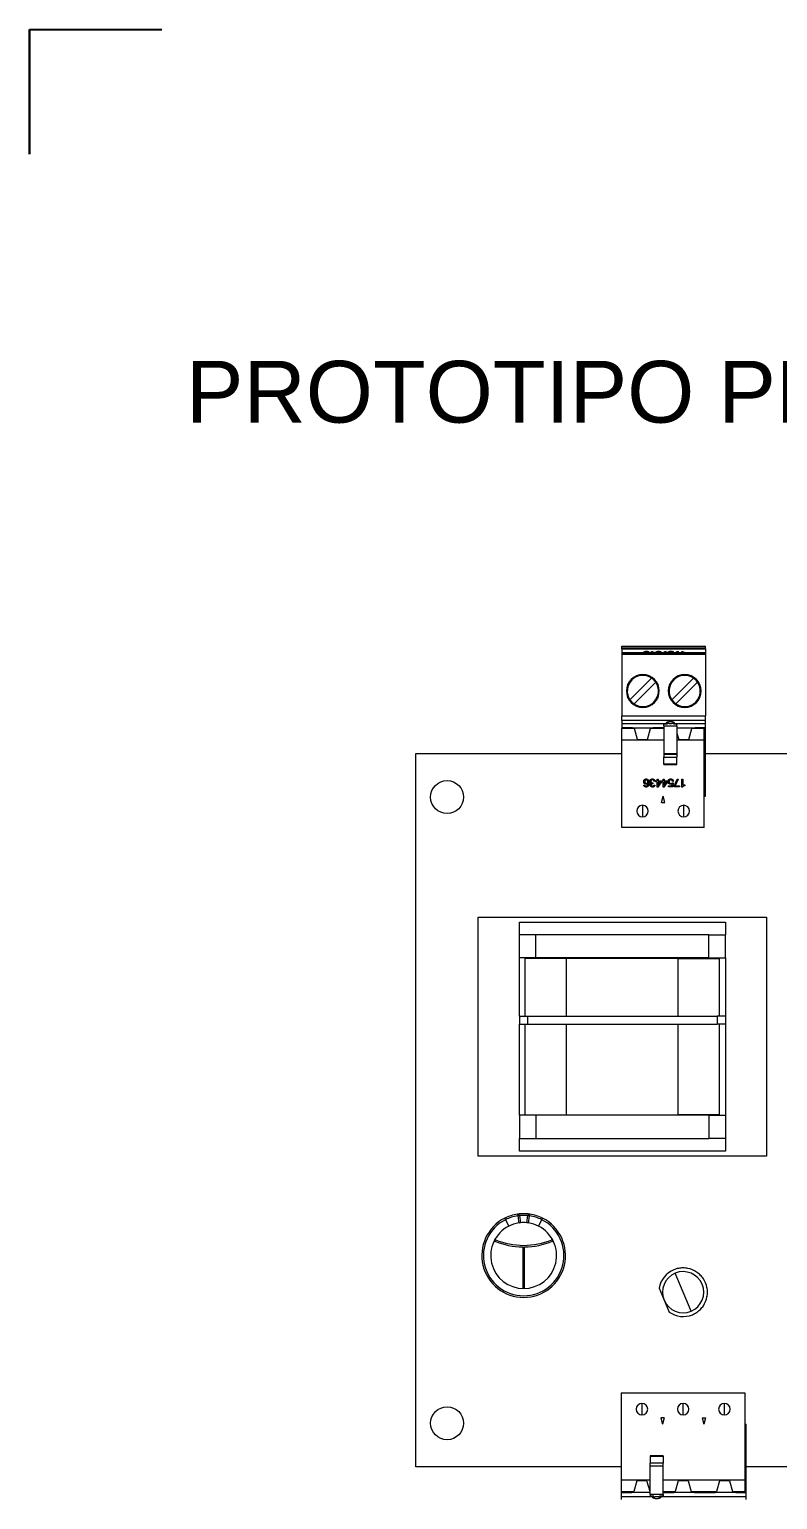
# Model space of a CAD drawing. Header units: millimetres. Extents: x -118 to 1430, y 370 to 1370.
# Drawn here: x -118.3 to -27.6, y 463 to 641.4 of the extents above; entities that cross this region are included whole.
import ezdxf

# ---------------------------------------------------------------- set-up
doc = ezdxf.new("R2010")
doc.units = ezdxf.units.MM
doc.layers.add('TANGENT EDGES', color=7, linetype='Continuous', lineweight=0)
doc.layers.add('VISIBLE', color=7, linetype='Continuous', lineweight=0)
doc.layers.add('Z100', color=9, linetype='Continuous', plot=False)
doc.styles.get("Standard").update_dxf_attribs({"font": 'arial.ttf'})

msp = doc.modelspace()

# ---------------------------------------------------------------- linework, layer by layer
at = {"layer": 'TANGENT EDGES'}
for p, q in [((-46.46, 566.37), (-36.3, 566.37)), ((-46.46, 565.77), (-36.3, 565.77)), ((-43.62, 565.8), (-43.62, 565.79)), ((-43.46, 565.94), (-43.46, 565.93)), ((-43.46, 565.88), (-43.46, 565.87)), ((-43.35, 565.8), (-43.35, 565.79)), ((-43.28, 565.93), (-43.28, 565.9)), ((-43.26, 565.87), (-43.26, 565.79)), ((-42.14, 565.8), (-42.14, 565.79)), ((-42.01, 565.94), (-42.01, 565.93)), ((-41.87, 565.8), (-41.87, 565.79)), ((-40.75, 565.93), (-40.75, 565.85)), ((-40.66, 565.86), (-40.66, 565.83)), ((-40.51, 565.94), (-40.51, 565.93)), ((-40.51, 565.85), (-40.51, 565.83)), ((-40.31, 565.93), (-40.31, 565.9)), ((-36.3, 565.57), (-46.46, 565.57)), ((-46.46, 558.14), (-36.3, 558.14)), ((-41.38, 557.14), (-40.93, 557.14)), ((-40.22, 557.14), (-39.78, 557.14)), ((-41.38, 553.11), (-39.78, 553.11)), ((-41.38, 552.29), (-39.78, 552.29)), ((-43.96, 547.27), (-43.96, 545.87)), ((-38.96, 545.87), (-38.96, 547.27)), ((-56.9, 528.74), (-56.9, 531.53)), ((-35.9, 528.74), (-35.9, 531.53)), ((-53.19, 521.69), (-53.19, 528.69)), ((-39.62, 521.69), (-39.62, 528.69)), ((-57.9, 521.69), (-57.9, 520.69)), ((-34.9, 521.69), (-34.9, 520.69)), ((-53.19, 509.69), (-53.19, 520.69)), ((-39.62, 509.69), (-39.62, 520.69)), ((-56.9, 509.64), (-56.9, 506.84)), ((-35.9, 509.64), (-35.9, 506.84)), ((-60.68, 497.15), (-60.59, 496.97)), ((-60.59, 496.97), (-60.19, 496.18)), ((-59.13, 497.64), (-59.1, 497.44)), ((-59.1, 497.44), (-58.97, 496.57)), ((-58.9, 497.47), (-58.77, 496.6)), ((-57.99, 496.6), (-57.86, 497.47)), ((-57.79, 496.57), (-57.66, 497.44)), ((-57.66, 497.44), (-57.63, 497.64)), ((-56.57, 496.18), (-56.17, 496.97)), ((-56.17, 496.97), (-56.08, 497.15)), ((-39.03, 488.18), (-39.98, 490.48)), ((-38.07, 485.86), (-39.02, 488.16)), ((-44.03, 474.67), (-44.03, 473.27)), ((-39.03, 473.27), (-39.03, 474.67)), ((-34.03, 473.27), (-34.03, 474.67)), ((-41.45, 468.25), (-43.05, 468.25)), ((-41.45, 467.43), (-43.05, 467.43)), ((-42.6, 463.4), (-43.05, 463.4)), ((-41.45, 463.4), (-41.89, 463.4))]:
    msp.add_line(p, q, dxfattribs=at)
for centre, radius, start, end in [((-43.96, 546.57), 0.7, 90, 270), ((-43.96, 546.57), 0.7, 270, 90), ((-38.96, 546.57), 0.7, 90, 270), ((-38.96, 546.57), 0.7, 270, 90), ((-58.38, 492.62), 4.88, 116.9206, 63.0794), ((-58.38, 492.62), 4.88, 98.4901, 116.9206), ((-58.38, 492.63), 4.87, 96.138, 98.4933), ((-58.38, 492.62), 4.88, 83.8588, 96.1412), ((-58.38, 492.63), 4.87, 81.5067, 83.862), ((-58.38, 492.62), 4.88, 63.0794, 81.5099), ((-39.03, 488.17), 0.01, 112.5227, 292.5227), ((-39.03, 488.17), 0.01, 292.5227, 112.5227), ((-44.03, 473.97), 0.7, 90, 270), ((-44.03, 473.97), 0.7, 270, 90), ((-39.03, 473.97), 0.7, 90, 270), ((-39.03, 473.97), 0.7, 270, 90), ((-34.03, 473.97), 0.7, 90, 270), ((-34.03, 473.97), 0.7, 270, 90)]:
    msp.add_arc(centre, radius, start, end, dxfattribs=at)
for centre, major_axis, ratio, start_param, end_param in [((-58.9, 497.47), (-0.03, 0.198), 0.000328, 4.71129, 6.283185), ((-57.86, 497.47), (-0.029, -0.198), 0.000506, -3.141545, -1.570256)]:
    msp.add_ellipse(centre, major_axis=major_axis, ratio=ratio, start_param=start_param, end_param=end_param, dxfattribs=at)
at = {"layer": 'VISIBLE'}
for p, q in [((-46.46, 566.37), (-46.46, 566.57)), ((-46.46, 566.57), (-36.3, 566.57)), ((-46.46, 566.27), (-46.46, 566.37)), ((-46.46, 566.27), (-46.46, 565.79)), ((-46.46, 566.27), (-36.3, 566.27)), ((-36.3, 565.79), (-46.46, 565.79)), ((-46.46, 565.77), (-46.46, 565.79)), ((-46.46, 565.77), (-46.46, 565.57)), ((-43.7, 565.79), (-43.71, 565.79)), ((-43.68, 565.86), (-43.68, 565.85)), ((-43.68, 565.85), (-43.68, 565.79)), ((-43.19, 565.9), (-43.32, 565.9)), ((-43.3, 565.83), (-43.3, 565.79)), ((-42.88, 565.79), (-42.88, 565.94)), ((-42.88, 565.94), (-42.75, 565.94)), ((-42.75, 565.84), (-42.88, 565.84)), ((-42.75, 565.94), (-42.75, 565.81)), ((-42.75, 565.81), (-42.75, 565.79)), ((-42.52, 565.82), (-42.52, 565.8)), ((-42.19, 565.86), (-42.19, 565.79)), ((-41.82, 565.86), (-41.82, 565.79)), ((-41.58, 565.79), (-41.23, 565.94)), ((-41.58, 565.79), (-41.58, 565.79)), ((-41.09, 565.94), (-41.45, 565.79)), ((-41.45, 565.79), (-41.45, 565.79)), ((-41.45, 565.79), (-40.96, 565.79)), ((-41.23, 565.94), (-41.23, 565.88)), ((-41.23, 565.94), (-41.09, 565.94)), ((-40.96, 565.79), (-40.96, 565.79)), ((-40.79, 565.79), (-40.79, 565.79)), ((-40.79, 565.79), (-40.39, 565.79)), ((-40.71, 565.89), (-40.71, 565.84)), ((-40.39, 565.79), (-40.37, 565.84)), ((-40.39, 565.79), (-40.39, 565.79)), ((-40.37, 565.84), (-40.37, 565.79)), ((-40.34, 565.86), (-40.34, 565.79)), ((-40.34, 565.86), (-40.24, 565.86)), ((-40.21, 565.9), (-40.33, 565.9)), ((-40.24, 565.86), (-40.28, 565.79)), ((-40.09, 565.79), (-39.74, 565.94)), ((-40.09, 565.79), (-40.09, 565.79)), ((-39.61, 565.94), (-39.96, 565.79)), ((-39.96, 565.79), (-39.47, 565.79)), ((-39.96, 565.79), (-39.96, 565.79)), ((-39.74, 565.94), (-39.74, 565.88)), ((-39.74, 565.94), (-39.61, 565.94)), ((-39.47, 565.79), (-39.47, 565.79)), ((-39.17, 565.94), (-39.05, 565.94)), ((-39.17, 565.79), (-39.17, 565.94)), ((-39.05, 565.84), (-39.17, 565.84)), ((-39.05, 565.94), (-39.05, 565.81)), ((-39.05, 565.81), (-39.05, 565.79)), ((-38.82, 565.82), (-38.82, 565.8)), ((-36.3, 566.37), (-36.3, 566.57)), ((-36.3, 566.27), (-36.3, 566.37)), ((-36.3, 566.27), (-36.3, 565.79)), ((-36.3, 565.77), (-36.3, 565.79)), ((-36.3, 565.77), (-36.3, 565.57)), ((-46.46, 565.57), (-46.46, 558.14)), ((-36.3, 565.57), (-36.3, 558.14)), ((-42.85, 562.7), (-45.48, 560.07)), ((-44.98, 559.58), (-42.35, 562.21)), ((-40.4, 560.07), (-37.77, 562.7)), ((-37.27, 562.21), (-39.9, 559.58)), ((-46.46, 557.54), (-46.46, 558.14)), ((-46.46, 557.54), (-46.46, 557.17)), ((-36.3, 557.54), (-46.46, 557.54)), ((-40.96, 557.17), (-46.46, 557.17)), ((-46.46, 557.17), (-46.46, 556.67)), ((-41.38, 557.17), (-41.38, 557.14)), ((-41.38, 556.91), (-41.38, 557.14)), ((-41.38, 556.91), (-41.38, 553.48)), ((-41.38, 556.91), (-39.78, 556.91)), ((-36.3, 557.17), (-40.19, 557.17)), ((-39.78, 557.17), (-39.78, 557.14)), ((-39.78, 556.91), (-39.78, 557.14)), ((-39.78, 556.91), (-39.78, 553.48)), ((-36.3, 557.54), (-36.3, 558.14)), ((-36.3, 557.17), (-36.3, 557.54)), ((-36.3, 556.67), (-36.3, 557.17)), ((-46.46, 556.67), (-46.46, 556.57)), ((-45.17, 556.67), (-46.46, 556.67)), ((-44.93, 556.57), (-46.46, 556.57)), ((-46.46, 555.2), (-46.46, 556.57)), ((-46.46, 555.2), (-41.38, 555.2)), ((-46.46, 553.57), (-46.46, 555.2)), ((-45.17, 556.67), (-42.66, 556.67)), ((-45.17, 556.67), (-45.17, 556.57)), ((-44.56, 555.27), (-44.93, 556.57)), ((-44.56, 555.27), (-43.35, 555.27)), ((-43.35, 555.27), (-42.98, 556.57)), ((-41.38, 556.57), (-42.98, 556.57)), ((-41.38, 556.67), (-42.66, 556.67)), ((-42.66, 556.67), (-42.66, 556.57)), ((-39.78, 556.67), (-37.58, 556.67)), ((-39.78, 556.03), (-39.56, 555.27)), ((-39.78, 555.2), (-36.46, 555.2)), ((-39.56, 555.27), (-38.35, 555.27)), ((-38.35, 555.27), (-37.98, 556.57)), ((-36.46, 556.57), (-37.98, 556.57)), ((-37.58, 556.57), (-37.58, 556.67)), ((-36.3, 556.67), (-37.58, 556.67)), ((-36.46, 555.2), (-36.46, 556.57)), ((-36.46, 553.57), (-36.46, 555.2)), ((-36.3, 548.37), (-36.3, 556.67)), ((-71.47, 466.97), (-71.47, 553.57)), ((-71.47, 553.57), (-46.46, 553.57)), ((-71.47, 553.57), (-46.46, 553.57)), ((-46.46, 544.57), (-46.46, 553.57)), ((-41.38, 553.57), (-39.78, 553.57)), ((-41.38, 553.48), (-41.38, 553.11)), ((-41.38, 553.48), (-39.78, 553.48)), ((-39.78, 553.48), (-39.78, 553.11)), ((-36.46, 553.57), (-25.35, 553.57)), ((-36.46, 544.57), (-36.46, 553.57)), ((-41.38, 552.29), (-41.38, 553.11)), ((-41.38, 552.23), (-41.38, 552.29)), ((-41.38, 552.23), (-39.78, 552.23)), ((-39.78, 552.29), (-39.78, 553.11)), ((-39.78, 552.23), (-39.78, 552.29)), ((-43.8, 549.72), (-43.68, 549.72)), ((-42.74, 549.99), (-42.69, 549.99)), ((-42.69, 549.89), (-42.72, 549.89)), ((-42.69, 549.99), (-42.69, 549.89)), ((-42.59, 549.73), (-42.46, 549.73)), ((-42.45, 550.2), (-42.58, 550.2)), ((-42.33, 550.22), (-42.2, 550.22)), ((-42.33, 550.11), (-42.33, 550.22)), ((-42.2, 550.11), (-42.33, 550.11)), ((-42.2, 550.45), (-42.08, 550.45)), ((-42.2, 550.22), (-42.2, 550.45)), ((-42.2, 549.48), (-42.2, 550.11)), ((-41.67, 550.11), (-42.1, 549.48)), ((-42.08, 550.45), (-42.08, 550.22)), ((-42.08, 550.22), (-41.67, 550.22)), ((-42.08, 549.68), (-41.78, 550.11)), ((-42.08, 550.11), (-42.08, 549.68)), ((-41.78, 550.11), (-42.08, 550.11)), ((-41.67, 550.22), (-41.67, 550.11)), ((-41.59, 550.22), (-41.46, 550.22)), ((-41.59, 550.11), (-41.59, 550.22)), ((-41.46, 550.11), (-41.59, 550.11)), ((-41.46, 550.22), (-41.46, 550.45)), ((-41.46, 550.45), (-41.34, 550.45)), ((-41.46, 549.48), (-41.46, 550.11)), ((-40.93, 550.11), (-41.36, 549.48)), ((-41.34, 550.45), (-41.34, 550.22)), ((-41.34, 550.22), (-40.93, 550.22)), ((-41.34, 550.11), (-41.34, 549.68)), ((-41.34, 549.68), (-41.04, 550.11)), ((-41.04, 550.11), (-41.34, 550.11)), ((-40.93, 550.22), (-40.93, 550.11)), ((-40.81, 549.5), (-40.81, 549.61)), ((-40.81, 549.61), (-40.4, 549.61)), ((-40.4, 549.61), (-40.38, 549.87)), ((-40.22, 550.2), (-40.35, 550.2)), ((-40.35, 550), (-40.26, 550)), ((-40.26, 550), (-40.3, 549.5)), ((-40.11, 549.58), (-39.76, 550.45)), ((-39.62, 550.45), (-39.98, 549.61)), ((-39.98, 549.61), (-39.49, 549.61)), ((-39.76, 550.45), (-39.62, 550.45)), ((-39.49, 549.61), (-39.49, 549.5)), ((-39.18, 549.48), (-39.18, 550.45)), ((-39.18, 550.45), (-39.06, 550.45)), ((-39.06, 550.45), (-39.06, 549.7)), ((-38.83, 549.75), (-38.83, 549.65)), ((-42.1, 549.48), (-42.2, 549.48)), ((-41.66, 547.62), (-41.46, 548.37)), ((-41.36, 549.48), (-41.46, 549.48)), ((-41.25, 547.62), (-41.46, 548.37)), ((-40.3, 549.5), (-40.81, 549.5)), ((-40.11, 549.5), (-40.11, 549.58)), ((-39.49, 549.5), (-40.11, 549.5)), ((-39.09, 549.48), (-39.18, 549.48)), ((-36.46, 548.37), (-36.3, 548.37)), ((-41.66, 547.62), (-41.25, 547.62)), ((-36.46, 544.57), (-46.46, 544.57)), ((-63.9, 533.69), (-28.9, 533.69)), ((-63.9, 504.69), (-63.9, 533.69)), ((-28.9, 533.69), (-28.9, 504.69)), ((-58.9, 533.09), (-33.9, 533.09)), ((-58.9, 531.53), (-58.9, 533.09)), ((-33.9, 533.09), (-33.9, 531.53)), ((-58.9, 528.74), (-58.9, 531.53)), ((-56.9, 531.53), (-58.9, 531.53)), ((-35.9, 531.53), (-56.9, 531.53)), ((-35.9, 531.53), (-33.9, 531.53)), ((-33.9, 528.74), (-33.9, 531.53)), ((-58.9, 521.69), (-58.9, 528.74)), ((-56.9, 528.74), (-58.9, 528.74)), ((-53.19, 528.69), (-58.19, 528.69)), ((-58.19, 521.69), (-58.19, 528.69)), ((-35.9, 528.74), (-56.9, 528.74)), ((-39.62, 528.69), (-53.19, 528.69)), ((-39.62, 528.69), (-34.62, 528.69)), ((-35.9, 528.74), (-33.9, 528.74)), ((-34.62, 521.69), (-34.62, 528.69)), ((-33.9, 528.74), (-33.9, 521.69)), ((-58.9, 521.69), (-58.9, 520.69)), ((-58.9, 521.69), (-57.9, 521.69)), ((-57.9, 521.69), (-34.9, 521.69)), ((-33.9, 521.69), (-34.9, 521.69)), ((-33.9, 521.69), (-33.9, 520.69)), ((-58.9, 520.69), (-57.9, 520.69)), ((-58.9, 509.64), (-58.9, 520.69)), ((-58.19, 509.69), (-58.19, 520.69)), ((-57.9, 520.69), (-34.9, 520.69)), ((-33.9, 520.69), (-34.9, 520.69)), ((-34.62, 509.69), (-34.62, 520.69)), ((-33.9, 520.69), (-33.9, 509.64)), ((-58.9, 509.64), (-58.9, 506.84)), ((-56.9, 509.64), (-58.9, 509.64)), ((-58.19, 509.69), (-53.19, 509.69)), ((-35.9, 509.64), (-56.9, 509.64)), ((-53.19, 509.69), (-39.62, 509.69)), ((-34.62, 509.69), (-39.62, 509.69)), ((-35.9, 509.64), (-33.9, 509.64)), ((-33.9, 509.64), (-33.9, 506.84)), ((-58.9, 505.29), (-58.9, 506.84)), ((-58.9, 506.84), (-56.9, 506.84)), ((-56.9, 506.84), (-35.9, 506.84)), ((-33.9, 506.84), (-35.9, 506.84)), ((-33.9, 506.84), (-33.9, 505.29)), ((-33.9, 505.29), (-58.9, 505.29)), ((-28.9, 504.69), (-63.9, 504.69)), ((-58.93, 497.67), (-58.93, 497.67)), ((-57.83, 497.67), (-57.83, 497.67)), ((-58.48, 493.67), (-58.48, 488.69)), ((-58.28, 488.69), (-58.28, 493.67)), ((-41.94, 488.66), (-41.34, 487.21)), ((-41.34, 487.21), (-40.74, 485.76)), ((-46.53, 475.97), (-46.53, 466.97)), ((-46.53, 475.97), (-31.53, 475.97)), ((-31.53, 475.97), (-31.53, 466.97)), ((-41.33, 472.92), (-41.73, 472.92)), ((-41.73, 472.92), (-41.53, 472.17)), ((-41.33, 472.92), (-41.53, 472.17)), ((-36.73, 472.92), (-36.33, 472.92)), ((-36.73, 472.92), (-36.53, 472.17)), ((-36.33, 472.92), (-36.53, 472.17)), ((-31.53, 472.17), (-31.37, 472.17)), ((-31.37, 463.87), (-31.37, 472.17)), ((-41.45, 468.31), (-43.05, 468.31)), ((-43.05, 468.31), (-43.05, 468.25)), ((-43.05, 468.25), (-43.05, 467.43)), ((-41.45, 468.31), (-41.45, 468.25)), ((-41.45, 468.25), (-41.45, 467.43)), ((-46.53, 466.97), (-71.47, 466.97)), ((-46.53, 466.97), (-46.53, 465.34)), ((-43.05, 467.06), (-43.05, 467.43)), ((-41.45, 467.06), (-43.05, 467.06)), ((-43.05, 463.63), (-43.05, 467.06)), ((-41.45, 467.06), (-41.45, 467.43)), ((-41.45, 463.63), (-41.45, 467.06)), ((-21.53, 466.97), (-31.53, 466.97)), ((-21.53, 466.97), (-31.53, 466.97)), ((-31.53, 466.97), (-31.53, 465.34)), ((-43.05, 465.34), (-46.53, 465.34)), ((-46.53, 465.34), (-46.53, 463.97)), ((-46.53, 463.97), (-45, 463.97)), ((-46.53, 463.97), (-46.53, 463.87)), ((-45.24, 463.97), (-45.24, 463.87)), ((-44.63, 465.27), (-45, 463.97)), ((-43.42, 465.27), (-44.63, 465.27)), ((-43.05, 463.97), (-43.42, 465.27)), ((-43.05, 463.97), (-43.05, 463.97)), ((-31.53, 465.34), (-41.45, 465.34)), ((-41.45, 463.97), (-40, 463.97)), ((-40.16, 463.87), (-40.16, 463.97)), ((-39.63, 465.27), (-40, 463.97)), ((-38.42, 465.27), (-39.63, 465.27)), ((-38.42, 465.27), (-38.05, 463.97)), ((-38.05, 463.97), (-35, 463.97)), ((-37.65, 463.87), (-37.65, 463.97)), ((-35.16, 463.87), (-35.16, 463.97)), ((-34.63, 465.27), (-35, 463.97)), ((-33.42, 465.27), (-34.63, 465.27)), ((-33.42, 465.27), (-33.05, 463.97)), ((-33.05, 463.97), (-31.53, 463.97)), ((-32.65, 463.87), (-32.65, 463.97)), ((-31.53, 465.34), (-31.53, 463.97)), ((-46.53, 463.87), (-46.53, 463.37)), ((-46.53, 463.87), (-45.24, 463.87)), ((-46.53, 463.37), (-42.63, 463.37)), ((-46.53, 463.37), (-46.53, 463)), ((-43.05, 463.87), (-45.24, 463.87)), ((-41.45, 463.63), (-43.05, 463.63)), ((-43.05, 463.63), (-43.05, 463.4)), ((-43.05, 463.37), (-43.05, 463.4)), ((-41.86, 463.37), (-31.37, 463.37)), ((-41.45, 463.87), (-40.16, 463.87)), ((-41.45, 463.63), (-41.45, 463.4)), ((-41.45, 463.37), (-41.45, 463.4)), ((-37.65, 463.87), (-40.16, 463.87)), ((-37.65, 463.87), (-35.16, 463.87)), ((-32.65, 463.87), (-35.16, 463.87)), ((-32.65, 463.87), (-31.37, 463.87)), ((-31.37, 463.37), (-31.37, 463.87)), ((-31.37, 463), (-31.37, 463.37))]:
    msp.add_line(p, q, dxfattribs=at)
for centre in [(-67.67, 548.27), (-67.67, 472.27)]:
    msp.add_circle(centre, 2, dxfattribs=at)
for centre, radius, start, end in [((-43.92, 561.14), 2, 90, 270), ((-43.92, 561.14), 1.89, 135, 214.3365), ((-43.92, 561.14), 1.89, 55.6635, 135), ((-43.92, 561.14), 2, 270, 90), ((-43.92, 561.14), 1.89, 34.3365, 55.6635), ((-43.92, 561.14), 1.89, 315, 34.3365), ((-38.84, 561.14), 2, 90, 270), ((-38.84, 561.14), 1.89, 135, 214.3365), ((-38.84, 561.14), 1.89, 55.6635, 135), ((-38.84, 561.14), 2, 270, 90), ((-38.84, 561.14), 1.89, 34.3365, 55.6635), ((-38.84, 561.14), 1.89, 315, 34.3365), ((-43.92, 561.14), 1.89, 214.3365, 235.6635), ((-43.92, 561.14), 1.89, 235.6635, 315), ((-38.84, 561.14), 1.89, 214.3365, 235.6635), ((-38.84, 561.14), 1.89, 235.6635, 315), ((-58.38, 492.62), 5.08, 116.9206, 270), ((-58.38, 492.62), 4, 116.9206, 270.0001), ((-58.38, 492.62), 5.08, 98.4901, 116.9206), ((-58.38, 492.62), 4, 98.4901, 116.9206), ((-58.38, 492.62), 5.08, 96.2337, 98.4901), ((-58.38, 492.62), 3.99, 95.6212, 98.4929), ((-58.38, 492.62), 5.08, 83.7845, 96.2155), ((-58.38, 492.62), 4, 90, 95.6241), ((-58.38, 492.62), 5.08, 270, 63.0794), ((-58.38, 492.62), 4, 84.3759, 90), ((-58.38, 492.62), 4, 269.9999, 63.0794), ((-58.38, 492.62), 3.99, 81.5071, 84.3788), ((-58.38, 492.62), 5.08, 81.5099, 83.7663), ((-58.38, 492.62), 4, 63.0794, 81.5099), ((-58.38, 492.62), 5.08, 63.0794, 81.5099), ((-58.38, 492.62), 3.92, 150.4522, 153.3915), ((-58.38, 502.7), 9.04, 247.167, 269.3661), ((-58.38, 502.7), 8.84, 247.286, 292.714), ((-58.38, 502.7), 9.04, 270.6339, 292.833), ((-58.37, 492.62), 3.92, 26.6085, 29.5478), ((-39.03, 488.17), 2.95, 112.5227, 170.4589), ((-39.03, 488.17), 2.95, 101.2727, 112.5227), ((-39.03, 488.17), 2.95, 90.0227, 101.2727), ((-39.03, 488.17), 2.95, 78.7727, 90.0227), ((-39.03, 488.17), 2.95, 56.2727, 78.7727), ((-39.03, 488.17), 2.5, 112.5227, 292.5227), ((-39.03, 488.17), 2.5, 292.5227, 112.5227), ((-39.03, 488.17), 2.95, 45.0227, 56.2727), ((-39.03, 488.17), 2.95, 33.7727, 45.0227), ((-39.03, 488.17), 2.95, 11.2727, 33.7727), ((-58.38, 492.61), 3.92, 268.5366, 271.4634), ((-39.03, 488.17), 2.95, 326.2727, 348.7727), ((-39.03, 488.17), 2.95, 0.0227, 11.2727), ((-39.03, 488.17), 2.95, 348.7727, 0.0227), ((-39.03, 488.17), 2.95, 234.5865, 292.5227), ((-39.03, 488.17), 2.95, 292.5227, 303.7727), ((-39.03, 488.17), 2.95, 303.7727, 315.0227), ((-39.03, 488.17), 2.95, 315.0227, 326.2727)]:
    msp.add_arc(centre, radius, start, end, dxfattribs=at)
for points in [[(-43.8, 565.85), (-43.8, 565.94), (-43.46, 565.94)], [(-43.71, 565.79), (-43.8, 565.81), (-43.8, 565.85)], [(-43.76, 565.81), (-43.73, 565.82), (-43.68, 565.83)], [(-43.61, 565.91), (-43.67, 565.89), (-43.68, 565.86)], [(-43.68, 565.86), (-43.58, 565.88), (-43.46, 565.88)], [(-43.48, 565.87), (-43.58, 565.87), (-43.68, 565.85)], [(-43.68, 565.85), (-43.67, 565.82), (-43.62, 565.8)], [(-43.62, 565.8), (-43.58, 565.79), (-43.52, 565.79)], [(-43.47, 565.93), (-43.56, 565.93), (-43.61, 565.91)], [(-43.35, 565.86), (-43.4, 565.87), (-43.48, 565.87)], [(-43.32, 565.9), (-43.33, 565.93), (-43.47, 565.93)], [(-43.46, 565.94), (-43.36, 565.94), (-43.28, 565.93)], [(-43.46, 565.88), (-43.34, 565.88), (-43.26, 565.87)], [(-43.43, 565.79), (-43.38, 565.79), (-43.35, 565.8)], [(-43.3, 565.83), (-43.3, 565.84), (-43.35, 565.86)], [(-43.35, 565.8), (-43.3, 565.81), (-43.3, 565.83)], [(-43.28, 565.93), (-43.21, 565.92), (-43.19, 565.9)], [(-43.26, 565.87), (-43.17, 565.85), (-43.17, 565.83)], [(-43.17, 565.83), (-43.17, 565.81), (-43.25, 565.79)], [(-42.75, 565.81), (-42.68, 565.82), (-42.52, 565.82)], [(-42.52, 565.8), (-42.67, 565.8), (-42.73, 565.79)], [(-42.32, 565.86), (-42.32, 565.94), (-42.01, 565.94)], [(-42.22, 565.79), (-42.32, 565.81), (-42.32, 565.86)], [(-42.28, 565.81), (-42.25, 565.83), (-42.19, 565.83)], [(-42.14, 565.91), (-42.19, 565.9), (-42.19, 565.86)], [(-42.19, 565.86), (-42.19, 565.82), (-42.14, 565.8)], [(-42.01, 565.93), (-42.1, 565.93), (-42.14, 565.91)], [(-42.14, 565.8), (-42.11, 565.79), (-42.05, 565.79)], [(-42.01, 565.94), (-41.7, 565.94), (-41.7, 565.86)], [(-41.87, 565.91), (-41.92, 565.93), (-42.01, 565.93)], [(-41.97, 565.79), (-41.9, 565.79), (-41.87, 565.8)], [(-41.82, 565.86), (-41.82, 565.9), (-41.87, 565.91)], [(-41.87, 565.8), (-41.82, 565.82), (-41.82, 565.86)], [(-41.82, 565.83), (-41.76, 565.83), (-41.73, 565.81)], [(-41.7, 565.86), (-41.7, 565.81), (-41.79, 565.79)], [(-40.84, 565.88), (-40.84, 565.91), (-40.75, 565.93)], [(-40.75, 565.85), (-40.84, 565.86), (-40.84, 565.88)], [(-40.75, 565.93), (-40.66, 565.94), (-40.51, 565.94)], [(-40.54, 565.83), (-40.66, 565.83), (-40.75, 565.85)], [(-40.66, 565.92), (-40.71, 565.9), (-40.71, 565.89)], [(-40.71, 565.89), (-40.71, 565.87), (-40.66, 565.86)], [(-40.51, 565.93), (-40.6, 565.93), (-40.66, 565.92)], [(-40.66, 565.86), (-40.6, 565.85), (-40.51, 565.85)], [(-40.37, 565.84), (-40.44, 565.83), (-40.54, 565.83)], [(-40.51, 565.94), (-40.39, 565.94), (-40.31, 565.93)], [(-40.39, 565.92), (-40.44, 565.93), (-40.51, 565.93)], [(-40.51, 565.85), (-40.41, 565.85), (-40.34, 565.86)], [(-40.33, 565.9), (-40.35, 565.91), (-40.39, 565.92)], [(-40.31, 565.93), (-40.22, 565.92), (-40.21, 565.9)], [(-39.05, 565.81), (-38.97, 565.82), (-38.82, 565.82)], [(-38.82, 565.8), (-38.96, 565.8), (-39.03, 565.79)], [(-43.82, 550.14), (-43.82, 550.28), (-43.74, 550.37)], [(-43.74, 549.92), (-43.82, 550.01), (-43.82, 550.14)], [(-43.71, 549.54), (-43.79, 549.6), (-43.8, 549.72)], [(-43.74, 550.37), (-43.66, 550.47), (-43.52, 550.47)], [(-43.53, 549.83), (-43.65, 549.83), (-43.74, 549.92)], [(-43.64, 550.31), (-43.69, 550.24), (-43.69, 550.15)], [(-43.69, 550.15), (-43.69, 550.05), (-43.64, 549.99)], [(-43.68, 549.72), (-43.66, 549.58), (-43.52, 549.58)], [(-43.52, 550.37), (-43.6, 550.37), (-43.64, 550.31)], [(-43.64, 549.99), (-43.59, 549.93), (-43.51, 549.93)], [(-43.19, 550), (-43.19, 549.48), (-43.53, 549.48)], [(-43.32, 549.94), (-43.41, 549.83), (-43.53, 549.83)], [(-43.52, 550.47), (-43.37, 550.47), (-43.28, 550.35)], [(-43.37, 550.28), (-43.43, 550.37), (-43.52, 550.37)], [(-43.52, 549.58), (-43.44, 549.58), (-43.38, 549.67)], [(-43.51, 549.93), (-43.41, 549.93), (-43.32, 550.03)], [(-43.38, 549.67), (-43.33, 549.76), (-43.32, 549.94)], [(-43.32, 550.03), (-43.32, 550.19), (-43.37, 550.28)], [(-43.28, 550.35), (-43.19, 550.23), (-43.19, 550)], [(-43.08, 550.17), (-43.08, 550.3), (-42.99, 550.38)], [(-43.03, 550.02), (-43.08, 550.08), (-43.08, 550.17)], [(-42.89, 549.93), (-42.98, 549.95), (-43.03, 550.02)], [(-43.03, 549.73), (-43.03, 549.79), (-42.99, 549.84)], [(-42.95, 549.55), (-43.03, 549.62), (-43.03, 549.73)], [(-42.99, 550.38), (-42.89, 550.47), (-42.76, 550.47)], [(-42.99, 549.84), (-42.96, 549.9), (-42.89, 549.93)], [(-42.9, 550.32), (-42.95, 550.26), (-42.95, 550.17)], [(-42.95, 550.17), (-42.95, 550.08), (-42.9, 550.03)], [(-42.76, 550.37), (-42.85, 550.37), (-42.9, 550.32)], [(-42.9, 550.03), (-42.84, 549.99), (-42.74, 549.99)], [(-42.72, 549.89), (-42.9, 549.89), (-42.9, 549.73)], [(-42.9, 549.73), (-42.9, 549.65), (-42.86, 549.61)], [(-42.86, 549.61), (-42.82, 549.58), (-42.75, 549.58)], [(-42.76, 550.47), (-42.63, 550.47), (-42.54, 550.39)], [(-42.62, 550.32), (-42.67, 550.37), (-42.76, 550.37)], [(-42.75, 549.58), (-42.61, 549.58), (-42.59, 549.73)], [(-42.58, 550.2), (-42.58, 550.27), (-42.62, 550.32)], [(-42.46, 549.73), (-42.48, 549.61), (-42.55, 549.54)], [(-42.54, 550.39), (-42.46, 550.32), (-42.45, 550.2)], [(-40.85, 550.13), (-40.85, 550.27), (-40.77, 550.37)], [(-40.77, 549.9), (-40.85, 549.99), (-40.85, 550.13)], [(-40.77, 550.37), (-40.68, 550.47), (-40.53, 550.47)], [(-40.56, 549.82), (-40.68, 549.82), (-40.77, 549.9)], [(-40.67, 550.3), (-40.73, 550.24), (-40.73, 550.14)], [(-40.73, 550.14), (-40.73, 550.04), (-40.67, 549.98)], [(-40.53, 550.37), (-40.62, 550.37), (-40.67, 550.3)], [(-40.67, 549.98), (-40.62, 549.92), (-40.53, 549.92)], [(-40.38, 549.87), (-40.45, 549.82), (-40.56, 549.82)], [(-40.53, 550.47), (-40.41, 550.47), (-40.32, 550.4)], [(-40.41, 550.33), (-40.46, 550.37), (-40.53, 550.37)], [(-40.53, 549.92), (-40.42, 549.92), (-40.35, 550)], [(-40.35, 550.2), (-40.36, 550.29), (-40.41, 550.33)], [(-40.32, 550.4), (-40.24, 550.33), (-40.22, 550.2)], [(-38.83, 549.65), (-39.06, 549.65), (-39.09, 549.48)], [(-39.06, 549.7), (-38.99, 549.75), (-38.83, 549.75)], [(-43.53, 549.48), (-43.64, 549.48), (-43.71, 549.54)], [(-42.75, 549.48), (-42.88, 549.48), (-42.95, 549.55)], [(-42.55, 549.54), (-42.63, 549.48), (-42.75, 549.48)]]:
    msp.add_open_spline(points, degree=2, dxfattribs=at)
for points, knots in [([(-41.03, 557.28), (-41.03, 557.29), (-41.03, 557.29), (-41.03, 557.3), (-41.03, 557.3), (-41.03, 557.31), (-41.03, 557.31), (-41.03, 557.32), (-41.03, 557.32), (-41.02, 557.33), (-41.02, 557.33), (-41.02, 557.34), (-41.01, 557.34)], [0.6597773, 0.6597773, 0.6597773, 0.6597773, 0.7028642, 0.7028642, 0.7028642, 0.7568669, 0.7568669, 0.7568669, 0.8111794, 0.8111794, 0.8111794, 0.8654371, 0.8654371, 0.8654371, 0.8654371]), ([(-40.58, 557.17), (-40.59, 557.17), (-40.61, 557.17), (-40.63, 557.17), (-40.65, 557.17), (-40.66, 557.17), (-40.68, 557.17), (-40.72, 557.18), (-40.75, 557.18), (-40.78, 557.18), (-40.82, 557.19), (-40.85, 557.2), (-40.87, 557.2), (-40.89, 557.21), (-40.9, 557.21), (-40.91, 557.21), (-40.92, 557.22), (-40.94, 557.22), (-40.95, 557.22), (-40.96, 557.23), (-40.97, 557.23), (-40.97, 557.24), (-40.98, 557.24), (-40.99, 557.25), (-41, 557.25), (-41.01, 557.26), (-41.01, 557.26), (-41.02, 557.27), (-41.02, 557.27), (-41.02, 557.28), (-41.03, 557.28), (-41.03, 557.28), (-41.03, 557.28), (-41.03, 557.28)], [0, 0, 0, 0, 0.054, 0.054, 0.054, 0.1081119, 0.1081119, 0.1081119, 0.2160335, 0.2160335, 0.2160335, 0.3239429, 0.3239429, 0.3239429, 0.3778641, 0.3778641, 0.3778641, 0.4319972, 0.4319972, 0.4319972, 0.4862463, 0.4862463, 0.4862463, 0.5402406, 0.5402406, 0.5402406, 0.5943776, 0.5943776, 0.5943776, 0.6487161, 0.6487161, 0.6487161, 0.6597773, 0.6597773, 0.6597773, 0.6597773]), ([(-41.01, 557.34), (-41.01, 557.35), (-41, 557.35), (-41, 557.35), (-40.99, 557.35), (-40.99, 557.36), (-40.99, 557.36), (-40.98, 557.36), (-40.98, 557.37), (-40.97, 557.37), (-40.96, 557.37), (-40.96, 557.37), (-40.95, 557.38), (-40.95, 557.38), (-40.94, 557.38), (-40.93, 557.38), (-40.93, 557.39), (-40.92, 557.39), (-40.91, 557.39), (-40.9, 557.4), (-40.88, 557.4), (-40.86, 557.4)], [0.8611269, 0.8611269, 0.8611269, 0.8611269, 0.8938324, 0.8938324, 0.8938324, 0.9265792, 0.9265792, 0.9265792, 0.959467, 0.959467, 0.959467, 0.9924119, 0.9924119, 0.9924119, 1.0253249, 1.0253249, 1.0253249, 1.0581198, 1.0581198, 1.0581198, 1.1235306, 1.1235306, 1.1235306, 1.1235306]), ([(-40.86, 557.4), (-40.85, 557.41), (-40.84, 557.41), (-40.83, 557.41), (-40.82, 557.41), (-40.81, 557.41), (-40.8, 557.42), (-40.79, 557.42), (-40.78, 557.42), (-40.76, 557.42), (-40.75, 557.42), (-40.74, 557.42), (-40.73, 557.43), (-40.72, 557.43), (-40.7, 557.43), (-40.69, 557.43), (-40.68, 557.43), (-40.67, 557.43), (-40.65, 557.43), (-40.64, 557.43), (-40.63, 557.43), (-40.61, 557.43), (-40.6, 557.43), (-40.59, 557.43), (-40.58, 557.43)], [1.1221288, 1.1221288, 1.1221288, 1.1221288, 1.1611473, 1.1611473, 1.1611473, 1.2000646, 1.2000646, 1.2000646, 1.2390162, 1.2390162, 1.2390162, 1.2780027, 1.2780027, 1.2780027, 1.316905, 1.316905, 1.316905, 1.3558904, 1.3558904, 1.3558904, 1.394915, 1.394915, 1.394915, 1.4338398, 1.4338398, 1.4338398, 1.4338398]), ([(-40.58, 557.43), (-40.56, 557.43), (-40.55, 557.43), (-40.54, 557.43), (-40.53, 557.43), (-40.52, 557.43), (-40.5, 557.43), (-40.49, 557.43), (-40.48, 557.43), (-40.47, 557.43), (-40.46, 557.43), (-40.45, 557.43), (-40.43, 557.43), (-40.42, 557.43), (-40.41, 557.42), (-40.4, 557.42), (-40.39, 557.42), (-40.38, 557.42), (-40.37, 557.42), (-40.36, 557.42), (-40.35, 557.42), (-40.34, 557.41), (-40.33, 557.41), (-40.32, 557.41), (-40.31, 557.41), (-40.3, 557.41), (-40.29, 557.4), (-40.28, 557.4), (-40.27, 557.4), (-40.26, 557.4), (-40.25, 557.39), (-40.24, 557.39), (-40.24, 557.39), (-40.23, 557.39), (-40.22, 557.38), (-40.21, 557.38), (-40.21, 557.38), (-40.2, 557.38), (-40.19, 557.37), (-40.19, 557.37), (-40.18, 557.37), (-40.17, 557.36), (-40.17, 557.36), (-40.16, 557.36), (-40.16, 557.36), (-40.15, 557.35), (-40.15, 557.35), (-40.14, 557.35), (-40.14, 557.34)], [1.4329539, 1.4329539, 1.4329539, 1.4329539, 1.4688088, 1.4688088, 1.4688088, 1.5047575, 1.5047575, 1.5047575, 1.5406875, 1.5406875, 1.5406875, 1.5764951, 1.5764951, 1.5764951, 1.6123262, 1.6123262, 1.6123262, 1.6481983, 1.6481983, 1.6481983, 1.6840015, 1.6840015, 1.6840015, 1.7198212, 1.7198212, 1.7198212, 1.7556962, 1.7556962, 1.7556962, 1.7915158, 1.7915158, 1.7915158, 1.827353, 1.827353, 1.827353, 1.8633412, 1.8633412, 1.8633412, 1.899371, 1.899371, 1.899371, 1.9353274, 1.9353274, 1.9353274, 1.9711343, 1.9711343, 1.9711343, 2.0070686, 2.0070686, 2.0070686, 2.0070686]), ([(-40.12, 557.28), (-40.12, 557.28), (-40.12, 557.28), (-40.12, 557.28), (-40.13, 557.28), (-40.13, 557.27), (-40.13, 557.27), (-40.14, 557.26), (-40.14, 557.26), (-40.15, 557.25), (-40.16, 557.25), (-40.17, 557.24), (-40.18, 557.24), (-40.18, 557.23), (-40.19, 557.23), (-40.2, 557.22), (-40.21, 557.22), (-40.23, 557.22), (-40.24, 557.21), (-40.25, 557.21), (-40.26, 557.21), (-40.28, 557.2), (-40.29, 557.2), (-40.31, 557.2), (-40.32, 557.19), (-40.33, 557.19), (-40.34, 557.19), (-40.34, 557.19), (-40.35, 557.19), (-40.36, 557.19), (-40.37, 557.18), (-40.38, 557.18), (-40.4, 557.18), (-40.42, 557.18), (-40.42, 557.18), (-40.43, 557.18), (-40.44, 557.18), (-40.45, 557.18), (-40.46, 557.17), (-40.47, 557.17), (-40.49, 557.17), (-40.5, 557.17), (-40.52, 557.17), (-40.54, 557.17), (-40.56, 557.17), (-40.58, 557.17)], [2.2105486, 2.2105486, 2.2105486, 2.2105486, 2.2216247, 2.2216247, 2.2216247, 2.2759317, 2.2759317, 2.2759317, 2.3299268, 2.3299268, 2.3299268, 2.3840773, 2.3840773, 2.3840773, 2.4384124, 2.4384124, 2.4384124, 2.4925399, 2.4925399, 2.4925399, 2.5464815, 2.5464815, 2.5464815, 2.6005234, 2.6005234, 2.6005234, 2.6274693, 2.6274693, 2.6274693, 2.6544262, 2.6544262, 2.6544262, 2.70843, 2.70843, 2.70843, 2.7353823, 2.7353823, 2.7353823, 2.7623324, 2.7623324, 2.7623324, 2.816373, 2.816373, 2.816373, 2.8702953, 2.8702953, 2.8702953, 2.8702953]), ([(-40.14, 557.34), (-40.13, 557.34), (-40.13, 557.33), (-40.13, 557.33), (-40.12, 557.32), (-40.12, 557.32), (-40.12, 557.31), (-40.12, 557.3), (-40.12, 557.29), (-40.12, 557.28)], [2.0048581, 2.0048581, 2.0048581, 2.0048581, 2.0591781, 2.0591781, 2.0591781, 2.1134097, 2.1134097, 2.1134097, 2.2105486, 2.2105486, 2.2105486, 2.2105486]), ([(-42.68, 463.2), (-42.69, 463.2), (-42.69, 463.21), (-42.7, 463.21), (-42.7, 463.22), (-42.7, 463.22), (-42.7, 463.23), (-42.71, 463.24), (-42.7, 463.25), (-42.7, 463.26)], [2.0048581, 2.0048581, 2.0048581, 2.0048581, 2.0591781, 2.0591781, 2.0591781, 2.1134097, 2.1134097, 2.1134097, 2.2105486, 2.2105486, 2.2105486, 2.2105486]), ([(-42.7, 463.26), (-42.7, 463.26), (-42.7, 463.26), (-42.7, 463.26), (-42.7, 463.26), (-42.69, 463.27), (-42.69, 463.27), (-42.68, 463.28), (-42.68, 463.28), (-42.67, 463.29), (-42.66, 463.29), (-42.65, 463.3), (-42.65, 463.3), (-42.64, 463.31), (-42.63, 463.31), (-42.62, 463.32), (-42.61, 463.32), (-42.59, 463.32), (-42.58, 463.33), (-42.57, 463.33), (-42.56, 463.34), (-42.54, 463.34), (-42.53, 463.34), (-42.52, 463.34), (-42.5, 463.35), (-42.49, 463.35), (-42.49, 463.35), (-42.48, 463.35), (-42.47, 463.35), (-42.46, 463.35), (-42.45, 463.36), (-42.44, 463.36), (-42.42, 463.36), (-42.4, 463.36), (-42.4, 463.36), (-42.39, 463.36), (-42.38, 463.36), (-42.37, 463.37), (-42.36, 463.37), (-42.35, 463.37), (-42.34, 463.37), (-42.32, 463.37), (-42.3, 463.37), (-42.28, 463.37), (-42.26, 463.37), (-42.25, 463.37)], [2.2105486, 2.2105486, 2.2105486, 2.2105486, 2.2216247, 2.2216247, 2.2216247, 2.2759317, 2.2759317, 2.2759317, 2.3299268, 2.3299268, 2.3299268, 2.3840773, 2.3840773, 2.3840773, 2.4384124, 2.4384124, 2.4384124, 2.4925399, 2.4925399, 2.4925399, 2.5464815, 2.5464815, 2.5464815, 2.6005234, 2.6005234, 2.6005234, 2.6274693, 2.6274693, 2.6274693, 2.6544262, 2.6544262, 2.6544262, 2.70843, 2.70843, 2.70843, 2.7353823, 2.7353823, 2.7353823, 2.7623324, 2.7623324, 2.7623324, 2.816373, 2.816373, 2.816373, 2.8702953, 2.8702953, 2.8702953, 2.8702953]), ([(-42.25, 463.11), (-42.26, 463.11), (-42.27, 463.11), (-42.28, 463.11), (-42.29, 463.11), (-42.31, 463.11), (-42.32, 463.11), (-42.33, 463.11), (-42.34, 463.11), (-42.35, 463.11), (-42.36, 463.11), (-42.38, 463.11), (-42.39, 463.11), (-42.4, 463.11), (-42.41, 463.12), (-42.42, 463.12), (-42.43, 463.12), (-42.44, 463.12), (-42.45, 463.12), (-42.46, 463.12), (-42.47, 463.12), (-42.48, 463.13), (-42.49, 463.13), (-42.5, 463.13), (-42.51, 463.13), (-42.52, 463.13), (-42.53, 463.14), (-42.54, 463.14), (-42.55, 463.14), (-42.56, 463.14), (-42.57, 463.15), (-42.58, 463.15), (-42.59, 463.15), (-42.59, 463.15), (-42.6, 463.16), (-42.61, 463.16), (-42.62, 463.16), (-42.62, 463.16), (-42.63, 463.17), (-42.64, 463.17), (-42.64, 463.17), (-42.65, 463.18), (-42.65, 463.18), (-42.66, 463.18), (-42.66, 463.18), (-42.67, 463.19), (-42.67, 463.19), (-42.68, 463.19), (-42.68, 463.2)], [1.4329539, 1.4329539, 1.4329539, 1.4329539, 1.4688088, 1.4688088, 1.4688088, 1.5047575, 1.5047575, 1.5047575, 1.5406875, 1.5406875, 1.5406875, 1.5764951, 1.5764951, 1.5764951, 1.6123262, 1.6123262, 1.6123262, 1.6481983, 1.6481983, 1.6481983, 1.6840015, 1.6840015, 1.6840015, 1.7198212, 1.7198212, 1.7198212, 1.7556962, 1.7556962, 1.7556962, 1.7915158, 1.7915158, 1.7915158, 1.827353, 1.827353, 1.827353, 1.8633412, 1.8633412, 1.8633412, 1.899371, 1.899371, 1.899371, 1.9353274, 1.9353274, 1.9353274, 1.9711343, 1.9711343, 1.9711343, 2.0070686, 2.0070686, 2.0070686, 2.0070686]), ([(-42.25, 463.37), (-42.23, 463.37), (-42.21, 463.37), (-42.19, 463.37), (-42.17, 463.37), (-42.16, 463.37), (-42.14, 463.37), (-42.1, 463.36), (-42.07, 463.36), (-42.04, 463.36), (-42.01, 463.35), (-41.98, 463.35), (-41.95, 463.34), (-41.93, 463.34), (-41.92, 463.33), (-41.91, 463.33), (-41.9, 463.32), (-41.89, 463.32), (-41.88, 463.32), (-41.86, 463.31), (-41.85, 463.31), (-41.85, 463.3), (-41.84, 463.3), (-41.83, 463.29), (-41.82, 463.29), (-41.82, 463.28), (-41.81, 463.28), (-41.8, 463.27), (-41.8, 463.27), (-41.8, 463.26), (-41.79, 463.26), (-41.79, 463.26), (-41.79, 463.26), (-41.79, 463.26)], [0, 0, 0, 0, 0.054, 0.054, 0.054, 0.1081119, 0.1081119, 0.1081119, 0.2160335, 0.2160335, 0.2160335, 0.3239429, 0.3239429, 0.3239429, 0.3778641, 0.3778641, 0.3778641, 0.4319972, 0.4319972, 0.4319972, 0.4862463, 0.4862463, 0.4862463, 0.5402406, 0.5402406, 0.5402406, 0.5943776, 0.5943776, 0.5943776, 0.6487161, 0.6487161, 0.6487161, 0.6597773, 0.6597773, 0.6597773, 0.6597773]), ([(-41.96, 463.14), (-41.97, 463.13), (-41.98, 463.13), (-41.99, 463.13), (-42, 463.13), (-42.01, 463.13), (-42.02, 463.12), (-42.03, 463.12), (-42.05, 463.12), (-42.06, 463.12), (-42.07, 463.12), (-42.08, 463.12), (-42.09, 463.11), (-42.11, 463.11), (-42.12, 463.11), (-42.13, 463.11), (-42.14, 463.11), (-42.16, 463.11), (-42.17, 463.11), (-42.18, 463.11), (-42.19, 463.11), (-42.21, 463.11), (-42.22, 463.11), (-42.23, 463.11), (-42.25, 463.11)], [1.1221288, 1.1221288, 1.1221288, 1.1221288, 1.1611473, 1.1611473, 1.1611473, 1.2000646, 1.2000646, 1.2000646, 1.2390162, 1.2390162, 1.2390162, 1.2780027, 1.2780027, 1.2780027, 1.316905, 1.316905, 1.316905, 1.3558904, 1.3558904, 1.3558904, 1.394915, 1.394915, 1.394915, 1.4338398, 1.4338398, 1.4338398, 1.4338398]), ([(-41.81, 463.2), (-41.81, 463.19), (-41.82, 463.19), (-41.82, 463.19), (-41.83, 463.19), (-41.83, 463.18), (-41.84, 463.18), (-41.84, 463.18), (-41.85, 463.17), (-41.85, 463.17), (-41.86, 463.17), (-41.86, 463.17), (-41.87, 463.16), (-41.88, 463.16), (-41.88, 463.16), (-41.89, 463.16), (-41.9, 463.15), (-41.9, 463.15), (-41.91, 463.15), (-41.92, 463.14), (-41.94, 463.14), (-41.96, 463.14)], [0.8611269, 0.8611269, 0.8611269, 0.8611269, 0.8938324, 0.8938324, 0.8938324, 0.9265792, 0.9265792, 0.9265792, 0.959467, 0.959467, 0.959467, 0.9924119, 0.9924119, 0.9924119, 1.0253249, 1.0253249, 1.0253249, 1.0581198, 1.0581198, 1.0581198, 1.1235306, 1.1235306, 1.1235306, 1.1235306]), ([(-41.79, 463.26), (-41.79, 463.25), (-41.79, 463.25), (-41.79, 463.24), (-41.79, 463.24), (-41.79, 463.23), (-41.79, 463.23), (-41.79, 463.22), (-41.79, 463.22), (-41.8, 463.21), (-41.8, 463.21), (-41.81, 463.2), (-41.81, 463.2)], [0.6597773, 0.6597773, 0.6597773, 0.6597773, 0.7028642, 0.7028642, 0.7028642, 0.7568669, 0.7568669, 0.7568669, 0.8111794, 0.8111794, 0.8111794, 0.8654371, 0.8654371, 0.8654371, 0.8654371])]:
    msp.add_open_spline(points, degree=3, knots=knots, dxfattribs=at)
at = {"layer": 'Z100'}
for p, q in [((-118.35, 641.44), (-102.29, 641.44)), ((-118.35, 626.28), (-118.35, 641.44)), ((-118.35, 641.44), (-118.35, 626.28)), ((-118.35, 641.44), (-118.35, 626.28))]:
    msp.add_line(p, q, dxfattribs=at)

# ---------------------------------------------------------------- texts
at = {"insert": (-99.37, 601.21), "char_height": 7.5, "attachment_point": 1}
msp.add_mtext_dynamic_manual_height_columns('PROTOTIPO PLACA CONTROL SC20', width=216.1422, gutter_width=12.5, heights=[0], dxfattribs=at)

doc.saveas('drawing.dxf')
